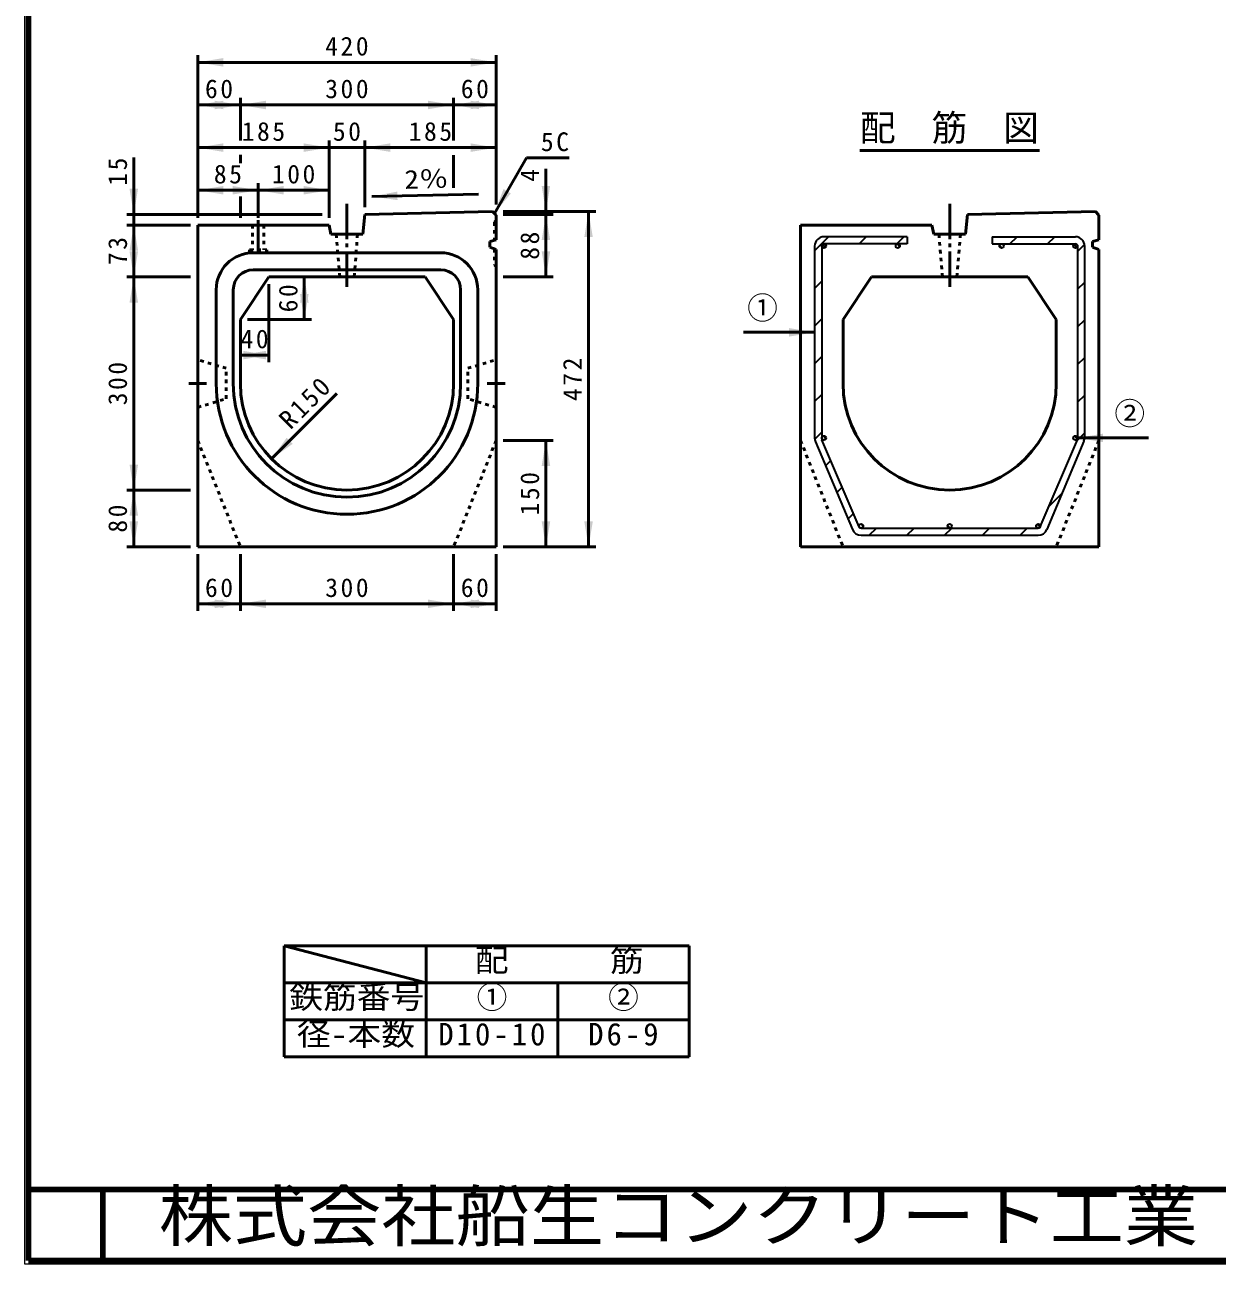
# Model space of a CAD drawing. Units: millimetres, scale not verified. Extents: x 100 to 4105, y 100 to 2870.
# Drawn here: x 100 to 1778, y 100 to 1844 of the extents above; entities that cross this region are included whole.
import ezdxf
from ezdxf.enums import TextEntityAlignment as Align

# ---------------------------------------------------------------- set-up
doc = ezdxf.new("R2010")
doc.units = ezdxf.units.MM
doc.header["$LTSCALE"] = 5
for name, pattern in [('USER1', [13.4, 10, -1.2, 1, -1.2]), ('USER2', [2.2, 1, -1.2]), ('USER3', [6.847826, 4.565218, -2.282608])]:
    doc.linetypes.add(name, pattern=pattern)
doc.layers.add('V-nasSTD', color=7, linetype='Continuous', lineweight=35)
doc.styles.add('ＭＳ ゴシック', font='')
doc.styles.get('ＭＳ ゴシック').set_extended_font_data('MS Gothic')

msp = doc.modelspace()

# ---------------------------------------------------------------- hatches: boundary and pattern name
at = {"layer": 'V-nasSTD'}
for points in [[(379.398, 1797.38), (343.398, 1791.38), (379.398, 1785.38)], [(727.398, 1785.38), (763.398, 1791.38), (727.398, 1797.38)], [(379.398, 1737.38), (343.398, 1731.38), (379.398, 1725.38)], [(367.398, 1725.38), (403.398, 1731.38), (367.398, 1737.38)], [(439.398, 1737.38), (403.398, 1731.38), (439.398, 1725.38)], [(667.398, 1725.38), (703.398, 1731.38), (667.398, 1737.38)], [(739.398, 1737.38), (703.398, 1731.38), (739.398, 1725.38)], [(727.398, 1725.38), (763.398, 1731.38), (727.398, 1737.38)], [(379.398, 1677.38), (343.398, 1671.38), (379.398, 1665.38)], [(492.398, 1665.38), (528.398, 1671.38), (492.398, 1677.38)], [(614.398, 1677.38), (578.398, 1671.38), (614.398, 1665.38)], [(727.398, 1665.38), (763.398, 1671.38), (727.398, 1677.38)], [(259.398, 1613.38), (253.398, 1577.38), (247.398, 1613.38)], [(379.398, 1617.38), (343.398, 1611.38), (379.398, 1605.38)], [(392.398, 1605.38), (428.398, 1611.38), (392.398, 1617.38)], [(464.398, 1617.38), (428.398, 1611.38), (464.398, 1605.38)], [(492.398, 1605.38), (528.398, 1611.38), (492.398, 1617.38)], [(624.288, 1609.476), (588.426, 1602.7), (624.547, 1597.479)], [(773.701, 1613.057), (760.898, 1578.88), (784.094, 1607.057)], [(827.398, 1617.38), (833.398, 1581.38), (839.398, 1617.38)], [(839.398, 1541.38), (833.398, 1577.38), (827.398, 1541.38)], [(899.398, 1545.38), (893.398, 1581.38), (887.398, 1545.38)], [(247.398, 1526.38), (253.398, 1562.38), (259.398, 1526.38)], [(259.398, 1525.38), (253.398, 1489.38), (247.398, 1525.38)], [(827.398, 1525.38), (833.398, 1489.38), (839.398, 1525.38)], [(259.398, 1453.38), (253.398, 1489.38), (247.398, 1453.38)], [(499.398, 1453.38), (493.398, 1489.38), (487.398, 1453.38)], [(487.398, 1465.38), (493.398, 1429.38), (499.398, 1465.38)], [(1175.594, 1405.465), (1211.594, 1411.465), (1175.594, 1417.465)], [(439.398, 1385.38), (403.398, 1379.38), (439.398, 1373.38)], [(407.398, 1373.38), (443.398, 1379.38), (407.398, 1385.38)], [(468.545, 1263.013), (447.332, 1233.314), (477.03, 1254.528)], [(839.398, 1223.38), (833.398, 1259.38), (827.398, 1223.38)], [(1617.594, 1256.88), (1581.594, 1262.88), (1617.594, 1268.88)], [(247.398, 1225.38), (253.398, 1189.38), (259.398, 1225.38)], [(259.398, 1153.38), (253.398, 1189.38), (247.398, 1153.38)], [(247.398, 1145.38), (253.398, 1109.38), (259.398, 1145.38)], [(827.398, 1145.38), (833.398, 1109.38), (839.398, 1145.38)], [(887.398, 1145.38), (893.398, 1109.38), (899.398, 1145.38)], [(379.398, 1035.38), (343.398, 1029.38), (379.398, 1023.38)], [(367.398, 1023.38), (403.398, 1029.38), (367.398, 1035.38)], [(439.398, 1035.38), (403.398, 1029.38), (439.398, 1023.38)], [(667.398, 1023.38), (703.398, 1029.38), (667.398, 1035.38)], [(739.398, 1035.38), (703.398, 1029.38), (739.398, 1023.38)], [(727.398, 1023.38), (763.398, 1029.38), (727.398, 1035.38)]]:
    msp.add_hatch(color=256, dxfattribs=at).paths.add_polyline_path(points)

# ---------------------------------------------------------------- linework, layer by layer
at = {"layer": 'V-nasSTD', "lineweight": 100}
for p, q in [((105, 2865), (105, 105)), ((105, 205), (4100, 205)), ((210, 205), (210, 105)), ((105, 105), (4100, 105))]:
    msp.add_line(p, q, dxfattribs=at)
at = {"layer": 'V-nasSTD', "lineweight": 50}
for p, q in [((343.398, 1572.38), (343.398, 1801.38)), ((763.398, 1591.38), (763.398, 1801.38)), ((343.398, 1791.38), (763.398, 1791.38)), ((343.398, 1731.38), (403.398, 1731.38)), ((403.398, 1681.38), (403.398, 1741.38)), ((403.398, 1731.38), (703.398, 1731.38)), ((703.398, 1681.38), (703.398, 1741.38)), ((703.398, 1731.38), (763.398, 1731.38)), ((528.398, 1572.38), (528.398, 1681.38)), ((578.398, 1587.38), (578.398, 1681.38)), ((253.398, 1657.38), (253.398, 1577.38)), ((343.398, 1671.38), (528.398, 1671.38)), ((403.398, 1661.38), (403.398, 1649.38)), ((528.398, 1671.38), (578.398, 1671.38)), ((578.398, 1671.38), (763.398, 1671.38)), ((703.398, 1660.981), (703.398, 1614.981)), ((1275.191, 1667.38), (1527.997, 1667.38)), ((805.898, 1656.823), (760.898, 1578.88)), ((805.898, 1656.823), (865.898, 1656.823)), ((833.398, 1641.38), (833.398, 1581.38)), ((343.398, 1611.38), (428.398, 1611.38)), ((428.398, 1572.38), (428.398, 1621.38)), ((428.398, 1611.38), (528.398, 1611.38)), ((588.426, 1602.7), (738.391, 1605.942)), ((403.398, 1602.38), (403.398, 1572.38)), ((518.398, 1577.38), (243.398, 1577.38)), ((253.398, 1562.38), (253.398, 1577.38)), ((578.398, 1577.38), (575.898, 1549.38)), ((578.398, 1577.38), (758.398, 1581.38)), ((758.398, 1581.38), (763.398, 1576.38)), ((763.398, 1541.395), (763.398, 1576.38)), ((773.398, 1581.38), (903.398, 1581.38)), ((773.398, 1577.38), (843.398, 1577.38)), ((833.398, 1577.38), (833.398, 1581.38)), ((833.398, 1489.38), (833.398, 1577.38)), ((893.398, 1109.38), (893.398, 1581.38)), ((1426.594, 1577.38), (1424.094, 1549.38)), ((1426.594, 1577.38), (1606.594, 1581.38)), ((1606.594, 1581.38), (1611.594, 1576.38)), ((1611.594, 1541.395), (1611.594, 1576.38)), ((333.398, 1562.38), (243.398, 1562.38)), ((253.398, 1489.38), (253.398, 1562.38)), ((343.398, 1109.38), (343.398, 1562.38)), ((343.398, 1562.38), (528.398, 1562.38)), ((528.398, 1562.38), (530.898, 1549.38)), ((1191.594, 1109.38), (1191.594, 1562.38)), ((1191.594, 1562.38), (1376.594, 1562.38)), ((1376.594, 1562.38), (1379.094, 1549.38)), ((530.898, 1549.38), (575.898, 1549.38)), ((754.398, 1539.38), (763.398, 1541.395)), ((754.398, 1531.38), (754.398, 1539.38)), ((1379.094, 1549.38), (1424.094, 1549.38)), ((1602.594, 1539.38), (1611.594, 1541.395)), ((1602.594, 1531.38), (1602.594, 1539.38)), ((685.398, 1523.38), (421.398, 1523.38)), ((754.398, 1531.38), (763.398, 1528.022)), ((763.398, 1109.38), (763.398, 1528.022)), ((1602.594, 1531.38), (1611.594, 1528.022)), ((1611.594, 1109.38), (1611.594, 1528.022)), ((333.398, 1489.38), (243.398, 1489.38)), ((253.398, 1189.38), (253.398, 1489.38)), ((443.398, 1489.38), (403.398, 1429.38)), ((685.398, 1499.38), (421.398, 1499.38)), ((443.398, 1489.38), (663.398, 1489.38)), ((493.398, 1429.38), (493.398, 1489.38)), ((663.398, 1489.38), (703.398, 1429.38)), ((773.398, 1489.38), (843.398, 1489.38)), ((1291.594, 1489.38), (1251.594, 1429.38)), ((1291.594, 1489.38), (1511.594, 1489.38)), ((1511.594, 1489.38), (1551.594, 1429.38)), ((369.398, 1471.38), (369.398, 1339.38)), ((393.398, 1471.38), (393.398, 1339.38)), ((443.398, 1479.38), (443.398, 1369.38)), ((713.398, 1339.38), (713.398, 1471.38)), ((737.398, 1339.38), (737.398, 1471.38)), ((403.398, 1429.38), (403.398, 1339.38)), ((413.398, 1429.38), (503.398, 1429.38)), ((703.398, 1429.38), (703.398, 1339.38)), ((1251.594, 1429.38), (1251.594, 1339.38)), ((1551.594, 1429.38), (1551.594, 1339.38)), ((1111.594, 1411.465), (1211.594, 1411.465)), ((403.398, 1379.38), (443.398, 1379.38)), ((447.332, 1233.314), (539.255, 1325.238)), ((773.398, 1259.38), (843.398, 1259.38)), ((833.398, 1109.38), (833.398, 1259.38)), ((1681.594, 1262.88), (1581.594, 1262.88)), ((333.398, 1189.38), (243.398, 1189.38)), ((253.398, 1109.38), (253.398, 1189.38)), ((333.398, 1109.38), (243.398, 1109.38)), ((343.398, 1109.38), (763.398, 1109.38)), ((343.398, 1099.38), (343.398, 1019.38)), ((403.398, 1099.38), (403.398, 1019.38)), ((703.398, 1099.38), (703.398, 1019.38)), ((763.398, 1099.38), (763.398, 1019.38)), ((773.398, 1109.38), (903.398, 1109.38)), ((1191.594, 1109.38), (1611.594, 1109.38)), ((343.398, 1029.38), (403.398, 1029.38)), ((403.398, 1029.38), (703.398, 1029.38)), ((703.398, 1029.38), (763.398, 1029.38)), ((465, 548), (465, 496)), ((665, 548), (465, 548)), ((465, 548), (665, 496)), ((665, 496), (665, 548)), ((850, 548), (665, 548)), ((1035, 548), (850, 548)), ((1035, 496), (1035, 548)), ((465, 496), (465, 444)), ((665, 496), (465, 496)), ((665, 444), (665, 496)), ((665, 444), (665, 496)), ((665, 496), (665, 444)), ((850, 496), (665, 496)), ((850, 444), (850, 496)), ((850, 496), (1035, 496)), ((850, 444), (850, 496)), ((850, 496), (850, 444)), ((1035, 444), (1035, 496)), ((1035, 444), (1035, 496)), ((1035, 444), (1035, 496)), ((1035, 496), (1035, 444)), ((465, 444), (465, 392)), ((665, 444), (465, 444)), ((665, 392), (665, 444)), ((665, 444), (850, 444)), ((665, 392), (665, 444)), ((665, 444), (665, 392)), ((850, 392), (850, 444)), ((850, 444), (1035, 444)), ((850, 392), (850, 444)), ((850, 444), (850, 392)), ((1035, 392), (1035, 444)), ((1035, 392), (1035, 444)), ((1035, 392), (1035, 444)), ((1035, 444), (1035, 392)), ((465, 392), (665, 392)), ((665, 392), (850, 392)), ((850, 392), (1035, 392))]:
    msp.add_line(p, q, dxfattribs=at)
at = {"layer": 'V-nasSTD', "linetype": 'USER1', "lineweight": 50}
for p, q in [((553.398, 1592.38), (553.398, 1474.38)), ((1401.594, 1592.38), (1401.594, 1474.38)), ((428.398, 1569.38), (428.398, 1524.38)), ((355.898, 1339.38), (330.898, 1339.38)), ((750.898, 1339.38), (775.898, 1339.38))]:
    msp.add_line(p, q, dxfattribs=at)
at = {"layer": 'V-nasSTD', "linetype": 'USER2', "lineweight": 50}
for p, q in [((420.398, 1562.38), (420.398, 1527.38)), ((436.398, 1562.38), (436.398, 1527.38)), ((761.098, 1566.38), (763.398, 1568.68)), ((761.098, 1566.38), (761.098, 1540.88)), ((538.398, 1549.38), (543.398, 1489.38)), ((568.398, 1549.38), (563.398, 1489.38)), ((1386.594, 1549.38), (1391.594, 1489.38)), ((1416.594, 1549.38), (1411.594, 1489.38)), ((416.398, 1527.38), (440.398, 1527.38)), ((416.398, 1527.38), (416.398, 1524.38)), ((416.398, 1524.38), (440.398, 1524.38)), ((440.398, 1527.38), (440.398, 1524.38)), ((761.098, 1528.88), (761.098, 1506.38)), ((761.098, 1506.38), (763.398, 1504.08)), ((383.398, 1360.88), (343.398, 1372.88)), ((383.398, 1317.88), (383.398, 1360.88)), ((723.398, 1360.88), (763.398, 1372.88)), ((723.398, 1317.88), (723.398, 1360.88)), ((343.398, 1305.88), (383.398, 1317.88)), ((763.398, 1305.88), (723.398, 1317.88)), ((343.398, 1259.38), (403.398, 1109.38)), ((763.398, 1259.38), (703.398, 1109.38)), ((1191.594, 1259.38), (1251.594, 1109.38)), ((1611.594, 1259.38), (1551.594, 1109.38))]:
    msp.add_line(p, q, dxfattribs=at)
at = {"layer": 'V-nasSTD'}
for p, q in [((1211.594, 1526.294), (1231.181, 1545.88)), ((1222.617, 1535.137), (1226.85, 1530.903)), ((1341.594, 1545.88), (1224.594, 1545.88)), ((1341.594, 1535.88), (1224.594, 1535.88)), ((1274.214, 1535.88), (1284.214, 1545.88)), ((1327.247, 1535.88), (1337.247, 1545.88)), ((1327.999, 1535.821), (1331.535, 1532.285)), ((1341.594, 1545.88), (1341.594, 1535.88)), ((1461.594, 1545.88), (1461.594, 1535.88)), ((1461.594, 1545.88), (1578.594, 1545.88)), ((1461.594, 1535.88), (1578.594, 1535.88)), ((1486.346, 1535.88), (1496.346, 1545.88)), ((1539.379, 1535.88), (1549.379, 1545.88)), ((1211.594, 1532.88), (1211.594, 1262.581)), ((1221.594, 1532.88), (1221.594, 1261.43)), ((1471.674, 1533.567), (1475.281, 1529.96)), ((1576.391, 1534.916), (1580.63, 1530.677)), ((1581.594, 1525.063), (1591.436, 1534.904)), ((1581.594, 1532.88), (1581.594, 1261.43)), ((1591.594, 1263.499), (1591.594, 1532.88)), ((1211.594, 1473.261), (1221.594, 1483.261)), ((1581.594, 1472.03), (1591.594, 1482.03)), ((1211.594, 1420.228), (1221.594, 1430.228)), ((1581.594, 1418.997), (1591.594, 1428.997)), ((1211.594, 1367.195), (1221.594, 1377.195)), ((1581.594, 1365.964), (1591.594, 1375.964)), ((1211.594, 1314.162), (1221.594, 1324.162)), ((1581.594, 1312.931), (1591.594, 1322.931)), ((1211.668, 1261.202), (1221.594, 1271.129)), ((1212.621, 1257.518), (1264.924, 1133.818)), ((1274.119, 1137.703), (1221.835, 1260.252)), ((1223.414, 1265.639), (1227.352, 1261.7)), ((1529.069, 1137.703), (1581.354, 1260.252)), ((1590.58, 1258.466), (1538.244, 1133.847)), ((1577.116, 1265.491), (1581.205, 1261.402)), ((1580.911, 1259.214), (1591.594, 1269.898)), ((1227.003, 1223.504), (1234.37, 1230.871)), ((1242.762, 1186.231), (1250.23, 1193.698)), ((1541.448, 1166.719), (1559.725, 1184.996)), ((1258.522, 1148.958), (1266.089, 1156.525)), ((1276.487, 1141.855), (1279.853, 1138.489)), ((1276.879, 1135.88), (1526.309, 1135.88)), ((1288.478, 1125.88), (1298.478, 1135.88)), ((1341.511, 1125.88), (1351.511, 1135.88)), ((1394.544, 1125.88), (1404.544, 1135.88)), ((1398.742, 1139.809), (1402.523, 1136.028)), ((1447.577, 1125.88), (1457.577, 1135.88)), ((1500.61, 1125.88), (1510.61, 1135.88)), ((1524.532, 1141.298), (1528.726, 1137.103)), ((1276.897, 1125.88), (1526.259, 1125.88))]:
    msp.add_line(p, q, dxfattribs=at)
at = {"layer": 'V-nasSTD', "linetype": 'USER3', "lineweight": 50}
for p, q in [((343.398, 1372.88), (343.398, 1305.88)), ((763.398, 1372.88), (763.398, 1305.88))]:
    msp.add_line(p, q, dxfattribs=at)
at = {"layer": 'V-nasSTD', "lineweight": 13}
msp.add_lwpolyline([(100, 100), (100, 2870), (4105, 2870), (4105, 100)], close=True, dxfattribs=at)
at = {"layer": 'V-nasSTD'}
for centre in [(1224.594, 1532.88), (1328.594, 1532.88), (1474.594, 1532.88), (1578.594, 1532.88), (1224.594, 1262.88), (1578.594, 1262.88), (1276.879, 1138.88), (1401.594, 1138.88), (1526.309, 1138.88)]:
    msp.add_circle(centre, 3, dxfattribs=at)
for centre, radius, start, end in [((1224.594, 1532.88), 13, 90, 180), ((1224.594, 1532.88), 3, 90, 180), ((1224.594, 1532.88), 3, 90, 180), ((1578.594, 1532.88), 13, 0, 90), ((1578.594, 1532.88), 3, 0, 90), ((1578.594, 1532.88), 3, 0, 90), ((1224.594, 1262.581), 13, 180, 202.91963), ((1224.594, 1262.581), 13, 180, 202.91963), ((1224.594, 1261.43), 3, 180, 203.10504), ((1224.594, 1261.43), 3, 180, 203.10504), ((1578.594, 1261.43), 3, 336.89496, 0), ((1578.594, 1263.499), 13, 337.21925, 0), ((1578.594, 1263.499), 13, 357.27086, 0), ((1276.897, 1138.88), 13, 202.91963, 270), ((1276.879, 1138.88), 3, 203.10504, 270), ((1276.879, 1138.88), 3, 203.10504, 270), ((1276.879, 1138.88), 3, 203.10504, 270), ((1526.259, 1138.88), 13, 270, 337.21925), ((1526.309, 1138.88), 3, 270, 336.90127), ((1526.309, 1138.88), 3, 270, 336.90127), ((1526.309, 1138.88), 3, 270, 336.90127)]:
    msp.add_arc(centre, radius, start, end, dxfattribs=at)
at = {"layer": 'V-nasSTD', "lineweight": 50}
for centre, radius, start, end in [((421.398, 1471.38), 52, 90, 180), ((685.398, 1471.38), 52, 0, 90), ((421.398, 1471.38), 28, 90, 180), ((685.398, 1471.38), 28, 0, 90), ((553.398, 1339.38), 184, 180, 270), ((553.398, 1339.38), 160, 180, 270), ((553.398, 1339.38), 150, 180, 270), ((553.398, 1339.38), 150, 270, 0), ((553.398, 1339.38), 184, 270, 0), ((553.398, 1339.38), 160, 270, 0), ((1401.594, 1339.38), 150, 180, 270), ((1401.594, 1339.38), 150, 270, 0)]:
    msp.add_arc(centre, radius, start, end, dxfattribs=at)

# ---------------------------------------------------------------- texts
at = {"layer": 'V-nasSTD', "style": 'ＭＳ ゴシック'}
for s, height, p in [('配\u3000筋\u3000図', 36.95, (1275.191, 1717.78)), ('①', 31.67, (1116.594, 1461.665)), ('②', 31.67, (1633.394, 1313.08)), ('①', 31.67, (735.9, 491.6)), ('②', 31.67, (920.9, 491.6))]:
    msp.add_text(s, height=height, dxfattribs=at).set_placement(p, align=Align.TOP_LEFT)
at = {"layer": 'V-nasSTD', "style": 'ＭＳ ゴシック', "width": 1.15}
msp.add_text('2％', height=26.39, rotation=1.239, dxfattribs=at).set_placement((633.837, 1639.69), align=Align.TOP_LEFT)
at = {"layer": 'V-nasSTD', "style": 'ＭＳ ゴシック'}
msp.add_text('4', height=26.39, rotation=90, dxfattribs=at).set_placement((797.398, 1623.38), align=Align.TOP_LEFT)
at = {"layer": 'V-nasSTD', "style": 'ＭＳ ゴシック', "width": 1.1}
for s, height, p in [('配\u3000\u3000\u3000筋', 31.67, (733.36, 543.6)), ('鉄筋番号', 31.67, (472.12, 491.6)), ('径-本数', 31.67, (482.92, 439.6)), ('株式会社船生コンクリート工業', 69.65, (288.279, 202.55))]:
    msp.add_text(s, height=height, dxfattribs=at).set_placement(p, align=Align.TOP_LEFT)
at = {"layer": 'V-nasSTD', "attachment_point": 1, "style": 'ＭＳ ゴシック'}
for s, insert, char_height in [('\\T1.2;420', (522.798, 1827.38), 26.39), ('\\T1.2;60', (353.598, 1767.38), 26.39), ('\\T1.2;300', (522.798, 1767.38), 26.39), ('\\T1.2;60', (713.598, 1767.38), 26.39), ('\\T1.2;185', (405.298, 1707.38), 26.39), ('\\T1.2;50', (533.598, 1707.38), 26.39), ('\\T1.2;185', (640.298, 1707.38), 26.39), ('\\T1.2;5C', (826.298, 1692.823), 26.39), ('\\T1.2;85', (366.098, 1647.38), 26.39), ('\\T1.2;100', (447.798, 1647.38), 26.39), ('\\T1.2;40', (403.598, 1415.38), 26.39), ('\\T1.2;60', (353.598, 1065.38), 26.39), ('\\T1.2;300', (522.798, 1065.38), 26.39), ('\\T1.2;60', (713.598, 1065.38), 26.39), ('\\T1.2;D10-10', (681.9, 439.6), 31.67), ('\\T1.2;D6-9', (892.82, 439.6), 31.67)]:
    msp.add_mtext(s, dxfattribs=dict(at, insert=insert, char_height=char_height))
at = {"layer": 'V-nasSTD', "char_height": 26.39, "attachment_point": 1, "style": 'ＭＳ ゴシック'}
for s, insert, rotation in [('\\T1.2;15', (217.398, 1617.78), 90), ('\\T1.2;73', (217.398, 1506.08), 90), ('\\T1.2;88', (797.398, 1513.58), 90), ('\\T1.2;60', (457.398, 1439.58), 90), ('\\T1.2;300', (217.398, 1308.78), 90), ('\\T1.2;472', (857.398, 1314.78), 90), ('\\T1.2;R150', (455.251, 1292.146), 45), ('\\T1.2;150', (797.398, 1153.78), 90), ('\\T1.2;80', (217.398, 1129.58), 90)]:
    msp.add_mtext(s, dxfattribs=dict(at, insert=insert, rotation=rotation))

doc.saveas('drawing.dxf')
